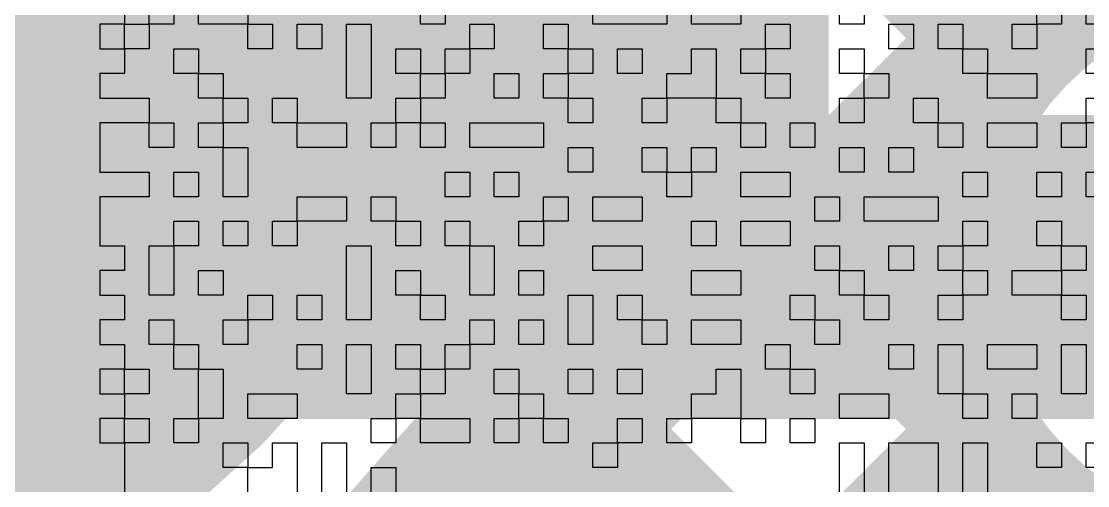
# Model space of a CAD drawing. Header units: millimetres. Extents: x 3.06 to 5.82, y 1.29 to 3.84.
# Drawn here: x 4.866 to 4.9431, y 2.8102 to 2.8438 of the extents above; entities that cross this region are included whole.
import ezdxf

# ---------------------------------------------------------------- set-up
doc = ezdxf.new("R2010")
doc.units = ezdxf.units.MM
doc.header["$MEASUREMENT"] = 0
for name, color, linetype in [('BottomLayer', 5, 'Continuous'), ('BottomOverlay', 54, 'Continuous'), ('BottomSolder', 6, 'Continuous'), ('TopLayer', 1, 'Continuous'), ('TopPaste', 8, 'Continuous'), ('TopSolder', 216, 'Continuous')]:
    doc.layers.add(name, color=color, linetype=linetype)

# ---------------------------------------------------------------- blocks, each defined once
blk = doc.blocks.new('ESP32_WROOM_32__16MB__63')
at = {"layer": 'TopLayer'}
blk.add_solid([(-0.3740158, -0.3230314), (-0.2952756, -0.3230314), (-0.3740158, -0.2875984), (-0.2952756, -0.2875984)], dxfattribs=at)
at = {"layer": 'TopPaste'}
blk.add_solid([(-0.3740158, -0.3230314), (-0.2952756, -0.3230314), (-0.3740158, -0.2875984), (-0.2952756, -0.2875984)], dxfattribs=at)
at = {"layer": 'TopSolder'}
blk.add_solid([(-0.3780158, -0.3270314), (-0.2912756, -0.3270314), (-0.3780158, -0.2835984), (-0.2912756, -0.2835984)], dxfattribs=at)

msp = doc.modelspace()

# ---------------------------------------------------------------- linework, layer by layer
at = {"layer": 'BottomLayer', "const_width": 0.008}
for points in [[(4.789, 2.6959636), (5.022, 2.9289636)], [(4.9181755, 2.8599997), (4.9375197, 2.8406555)], [(4.9123365, 2.8375544), (4.9351762, 2.8147147)], [(4.9025355, 2.8190711), (5.702, 2.0196066)], [(4.789, 2.6676793), (4.9354942, 2.8141735)]]:
    msp.add_lwpolyline(points, dxfattribs=at)
at = {"layer": 'BottomLayer'}
for points, const_width in [([(4.862, 2.884, -0.4142135623730951), (4.821, 2.843)], 0.022), ([(4.897, 2.8724789, -0.4142135623730951), (4.8241451, 2.799624)], 0.022), ([(4.919, 2.8724789, -0.4043992655902072), (4.8273339, 2.7776776)], 0.008), ([(4.9610284, 2.804, -1.310882249624184), (4.9610284, 2.848)], 0.008)]:
    msp.add_lwpolyline(points, format="xyb", dxfattribs=dict(at, const_width=const_width))
at = {"layer": 'BottomLayer', "const_width": 0.004}
for points in [[(4.9355197, 2.8406555, 1), (4.9395197, 2.8406555, 1)], [(4.9103365, 2.8375544, 1), (4.9143365, 2.8375544, 1)], [(4.9005355, 2.8190711, 1), (4.9045355, 2.8190711, 1)], [(4.9331762, 2.8147147, 1), (4.9371762, 2.8147147, 1)], [(4.9334942, 2.8141735, 1), (4.9374942, 2.8141735, 1)]]:
    msp.add_lwpolyline(points, format="xyb", close=True, dxfattribs=at)
at = {"layer": 'BottomOverlay'}
for p, q in [((4.8734768, 2.8453453), (4.8734768, 2.8435635)), ((4.8752585, 2.8435635), (4.8752585, 2.8453453)), ((4.8770402, 2.8453453), (4.8770402, 2.8435635)), ((4.878822, 2.8435635), (4.878822, 2.8453453)), ((4.8823855, 2.8453453), (4.8823855, 2.8435635)), ((4.8948575, 2.8435635), (4.8948575, 2.8453453)), ((4.8966393, 2.8453453), (4.8966393, 2.8435635)), ((4.9073297, 2.8435635), (4.9073297, 2.8453453)), ((4.9126749, 2.8453453), (4.9126749, 2.8435635)), ((4.9144566, 2.8435635), (4.9144566, 2.8453453)), ((4.9180201, 2.8453453), (4.9180201, 2.8435635)), ((4.925147, 2.8435635), (4.925147, 2.8453453)), ((4.9269287, 2.8453453), (4.9269287, 2.8435635)), ((4.9394009, 2.8435635), (4.9394009, 2.8453453)), ((4.9411826, 2.8453453), (4.9411826, 2.8435635)), ((4.9429643, 2.8435635), (4.9429643, 2.8453453)), ((4.8734768, 2.8435635), (4.871695, 2.8435635)), ((4.871695, 2.8435635), (4.871695, 2.8417817)), ((4.8734768, 2.8417817), (4.8734768, 2.8435635)), ((4.8734768, 2.8435635), (4.8752585, 2.8435635)), ((4.8770402, 2.8435635), (4.8752585, 2.8435635)), ((4.8752585, 2.8435635), (4.8752585, 2.8417817)), ((4.8823855, 2.8435635), (4.878822, 2.8435635)), ((4.8823855, 2.8417817), (4.8823855, 2.8435635)), ((4.8823855, 2.8435635), (4.8841672, 2.8435635)), ((4.8841672, 2.8435635), (4.8841672, 2.8417817)), ((4.8859489, 2.8417817), (4.8859489, 2.8435635)), ((4.8859489, 2.8435635), (4.8877306, 2.8435635)), ((4.8877306, 2.8435635), (4.8877306, 2.8417817)), ((4.8895124, 2.8417817), (4.8895124, 2.8435635)), ((4.8895124, 2.8435635), (4.8912941, 2.8435635)), ((4.8912941, 2.8435635), (4.8912941, 2.8417817)), ((4.8966393, 2.8435635), (4.8948575, 2.8435635)), ((4.898421, 2.8417817), (4.898421, 2.8435635)), ((4.898421, 2.8435635), (4.9002028, 2.8435635)), ((4.9002028, 2.8435635), (4.9002028, 2.8417817)), ((4.9037662, 2.8417817), (4.9037662, 2.8435635)), ((4.9037662, 2.8435635), (4.9055479, 2.8435635)), ((4.9055479, 2.8435635), (4.9055479, 2.8417817)), ((4.9126749, 2.8435635), (4.9073297, 2.8435635)), ((4.9180201, 2.8435635), (4.9144566, 2.8435635)), ((4.9198018, 2.8417817), (4.9198018, 2.8435635)), ((4.9198018, 2.8435635), (4.9215836, 2.8435635)), ((4.9215836, 2.8435635), (4.9215836, 2.8417817)), ((4.9269287, 2.8435635), (4.925147, 2.8435635)), ((4.9287105, 2.8417817), (4.9287105, 2.8435635)), ((4.9287105, 2.8435635), (4.9304922, 2.8435635)), ((4.9304922, 2.8435635), (4.9304922, 2.8417817)), ((4.932274, 2.8417817), (4.932274, 2.8435635)), ((4.932274, 2.8435635), (4.9340557, 2.8435635)), ((4.9340557, 2.8435635), (4.9340557, 2.8417817)), ((4.9376191, 2.8417817), (4.9376191, 2.8435635)), ((4.9376191, 2.8435635), (4.9394009, 2.8435635)), ((4.9411826, 2.8435635), (4.9394009, 2.8435635)), ((4.9394009, 2.8435635), (4.9394009, 2.8417817)), ((4.944746, 2.8435635), (4.9429643, 2.8435635)), ((4.871695, 2.8417817), (4.8734768, 2.8417817)), ((4.8752585, 2.8417817), (4.8734768, 2.8417817)), ((4.8734768, 2.8417817), (4.8734768, 2.84)), ((4.8770402, 2.84), (4.8770402, 2.8417817)), ((4.8770402, 2.8417817), (4.878822, 2.8417817)), ((4.878822, 2.8417817), (4.878822, 2.84)), ((4.8841672, 2.8417817), (4.8823855, 2.8417817)), ((4.8877306, 2.8417817), (4.8859489, 2.8417817)), ((4.8895124, 2.84), (4.8895124, 2.8417817)), ((4.8912941, 2.8417817), (4.8912941, 2.84)), ((4.8930758, 2.84), (4.8930758, 2.8417817)), ((4.8930758, 2.8417817), (4.8948575, 2.8417817)), ((4.8948575, 2.8417817), (4.8948575, 2.84)), ((4.8966393, 2.84), (4.8966393, 2.8417817)), ((4.8966393, 2.8417817), (4.898421, 2.8417817)), ((4.9002028, 2.8417817), (4.898421, 2.8417817)), ((4.898421, 2.8417817), (4.898421, 2.84)), ((4.9055479, 2.8417817), (4.9037662, 2.8417817)), ((4.9055479, 2.84), (4.9055479, 2.8417817)), ((4.9055479, 2.8417817), (4.9073297, 2.8417817)), ((4.9073297, 2.8417817), (4.9073297, 2.84)), ((4.9091114, 2.84), (4.9091114, 2.8417817)), ((4.9091114, 2.8417817), (4.9108932, 2.8417817)), ((4.9108932, 2.8417817), (4.9108932, 2.84)), ((4.9144566, 2.84), (4.9144566, 2.8417817)), ((4.9144566, 2.8417817), (4.9162383, 2.8417817)), ((4.9162383, 2.8417817), (4.9162383, 2.84)), ((4.9180201, 2.84), (4.9180201, 2.8417817)), ((4.9180201, 2.8417817), (4.9198018, 2.8417817)), ((4.9215836, 2.8417817), (4.9198018, 2.8417817)), ((4.9198018, 2.8417817), (4.9198018, 2.84)), ((4.925147, 2.84), (4.925147, 2.8417817)), ((4.925147, 2.8417817), (4.9269287, 2.8417817)), ((4.9269287, 2.8417817), (4.9269287, 2.84)), ((4.9304922, 2.8417817), (4.9287105, 2.8417817)), ((4.9340557, 2.8417817), (4.932274, 2.8417817)), ((4.9340557, 2.84), (4.9340557, 2.8417817)), ((4.9340557, 2.8417817), (4.9358374, 2.8417817)), ((4.9358374, 2.8417817), (4.9358374, 2.84)), ((4.9394009, 2.8417817), (4.9376191, 2.8417817)), ((4.9429643, 2.84), (4.9429643, 2.8417817)), ((4.9429643, 2.8417817), (4.9465278, 2.8417817)), ((4.8734768, 2.84), (4.871695, 2.84)), ((4.871695, 2.84), (4.871695, 2.8382183)), ((4.878822, 2.84), (4.8770402, 2.84)), ((4.878822, 2.8382183), (4.878822, 2.84)), ((4.878822, 2.84), (4.8806037, 2.84)), ((4.8806037, 2.84), (4.8806037, 2.8382183)), ((4.8895124, 2.8382183), (4.8895124, 2.84)), ((4.8912941, 2.84), (4.8912941, 2.8382183)), ((4.8948575, 2.84), (4.8930758, 2.84)), ((4.8948575, 2.8382183), (4.8948575, 2.84)), ((4.8948575, 2.84), (4.8966393, 2.84)), ((4.898421, 2.84), (4.8966393, 2.84)), ((4.8966393, 2.84), (4.8966393, 2.8382183)), ((4.9002028, 2.8382183), (4.9002028, 2.84)), ((4.9002028, 2.84), (4.9019845, 2.84)), ((4.9019845, 2.84), (4.9019845, 2.8382183)), ((4.9037662, 2.8382183), (4.9037662, 2.84)), ((4.9037662, 2.84), (4.9055479, 2.84)), ((4.9073297, 2.84), (4.9055479, 2.84)), ((4.9055479, 2.84), (4.9055479, 2.8382183)), ((4.9108932, 2.84), (4.9091114, 2.84)), ((4.9126749, 2.8382183), (4.9126749, 2.84)), ((4.9126749, 2.84), (4.9144566, 2.84)), ((4.9162383, 2.84), (4.9162383, 2.8382183)), ((4.9198018, 2.84), (4.9180201, 2.84)), ((4.9198018, 2.8382183), (4.9198018, 2.84)), ((4.9198018, 2.84), (4.9215836, 2.84)), ((4.9215836, 2.84), (4.9215836, 2.8382183)), ((4.9269287, 2.84), (4.925147, 2.84)), ((4.9269287, 2.8382183), (4.9269287, 2.84)), ((4.9269287, 2.84), (4.9287105, 2.84)), ((4.9287105, 2.84), (4.9287105, 2.8382183)), ((4.9358374, 2.84), (4.9340557, 2.84)), ((4.9358374, 2.8382183), (4.9358374, 2.84)), ((4.9358374, 2.84), (4.9394009, 2.84)), ((4.9394009, 2.84), (4.9394009, 2.8382183)), ((4.9465278, 2.84), (4.9429643, 2.84)), ((4.871695, 2.8382183), (4.8752585, 2.8382183)), ((4.8752585, 2.8382183), (4.8752585, 2.8364366)), ((4.8806037, 2.8382183), (4.878822, 2.8382183)), ((4.8806037, 2.8364366), (4.8806037, 2.8382183)), ((4.8806037, 2.8382183), (4.8823855, 2.8382183)), ((4.8823855, 2.8382183), (4.8823855, 2.8364366)), ((4.8841672, 2.8364366), (4.8841672, 2.8382183)), ((4.8841672, 2.8382183), (4.8859489, 2.8382183)), ((4.8859489, 2.8382183), (4.8859489, 2.8364366)), ((4.8912941, 2.8382183), (4.8895124, 2.8382183)), ((4.8930758, 2.8364366), (4.8930758, 2.8382183)), ((4.8930758, 2.8382183), (4.8948575, 2.8382183)), ((4.8966393, 2.8382183), (4.8948575, 2.8382183)), ((4.8948575, 2.8382183), (4.8948575, 2.8364366)), ((4.9019845, 2.8382183), (4.9002028, 2.8382183)), ((4.9055479, 2.8382183), (4.9037662, 2.8382183)), ((4.9055479, 2.8364366), (4.9055479, 2.8382183)), ((4.9055479, 2.8382183), (4.9073297, 2.8382183)), ((4.9073297, 2.8382183), (4.9073297, 2.8364366)), ((4.9108932, 2.8364366), (4.9108932, 2.8382183)), ((4.9108932, 2.8382183), (4.9126749, 2.8382183)), ((4.9162383, 2.8382183), (4.9126749, 2.8382183)), ((4.9126749, 2.8382183), (4.9126749, 2.8364366)), ((4.9162383, 2.8364366), (4.9162383, 2.8382183)), ((4.9162383, 2.8382183), (4.9180201, 2.8382183)), ((4.9180201, 2.8382183), (4.9180201, 2.8364366)), ((4.9215836, 2.8382183), (4.9198018, 2.8382183)), ((4.925147, 2.8364366), (4.925147, 2.8382183)), ((4.925147, 2.8382183), (4.9269287, 2.8382183)), ((4.9287105, 2.8382183), (4.9269287, 2.8382183)), ((4.9269287, 2.8382183), (4.9269287, 2.8364366)), ((4.9304922, 2.8364366), (4.9304922, 2.8382183)), ((4.9304922, 2.8382183), (4.932274, 2.8382183)), ((4.932274, 2.8382183), (4.932274, 2.8364366)), ((4.9394009, 2.8382183), (4.9358374, 2.8382183)), ((4.9429643, 2.8364366), (4.9429643, 2.8382183)), ((4.9429643, 2.8382183), (4.944746, 2.8382183)), ((4.8752585, 2.8364366), (4.871695, 2.8364366)), ((4.871695, 2.8364366), (4.871695, 2.8346548)), ((4.8752585, 2.8346548), (4.8752585, 2.8364366)), ((4.8752585, 2.8364366), (4.8770402, 2.8364366)), ((4.8770402, 2.8364366), (4.8770402, 2.8346548)), ((4.878822, 2.8346548), (4.878822, 2.8364366)), ((4.878822, 2.8364366), (4.8806037, 2.8364366)), ((4.8823855, 2.8364366), (4.8806037, 2.8364366)), ((4.8806037, 2.8364366), (4.8806037, 2.8346548)), ((4.8859489, 2.8364366), (4.8841672, 2.8364366)), ((4.8859489, 2.8346548), (4.8859489, 2.8364366)), ((4.8859489, 2.8364366), (4.8895124, 2.8364366)), ((4.8895124, 2.8364366), (4.8895124, 2.8346548)), ((4.8912941, 2.8346548), (4.8912941, 2.8364366)), ((4.8912941, 2.8364366), (4.8930758, 2.8364366)), ((4.8948575, 2.8364366), (4.8930758, 2.8364366)), ((4.8930758, 2.8364366), (4.8930758, 2.8346548)), ((4.8948575, 2.8346548), (4.8948575, 2.8364366)), ((4.8948575, 2.8364366), (4.8966393, 2.8364366)), ((4.8966393, 2.8364366), (4.8966393, 2.8346548)), ((4.898421, 2.8346548), (4.898421, 2.8364366)), ((4.898421, 2.8364366), (4.9037662, 2.8364366)), ((4.9037662, 2.8364366), (4.9037662, 2.8346548)), ((4.9073297, 2.8364366), (4.9055479, 2.8364366)), ((4.9126749, 2.8364366), (4.9108932, 2.8364366)), ((4.9180201, 2.8364366), (4.9162383, 2.8364366)), ((4.9180201, 2.8346548), (4.9180201, 2.8364366)), ((4.9180201, 2.8364366), (4.9198018, 2.8364366)), ((4.9198018, 2.8364366), (4.9198018, 2.8346548)), ((4.9215836, 2.8346548), (4.9215836, 2.8364366)), ((4.9215836, 2.8364366), (4.9233653, 2.8364366)), ((4.9233653, 2.8364366), (4.9233653, 2.8346548)), ((4.9269287, 2.8364366), (4.925147, 2.8364366)), ((4.932274, 2.8364366), (4.9304922, 2.8364366)), ((4.932274, 2.8346548), (4.932274, 2.8364366)), ((4.932274, 2.8364366), (4.9340557, 2.8364366)), ((4.9340557, 2.8364366), (4.9340557, 2.8346548)), ((4.9358374, 2.8346548), (4.9358374, 2.8364366)), ((4.9358374, 2.8364366), (4.9394009, 2.8364366)), ((4.9394009, 2.8364366), (4.9394009, 2.8346548)), ((4.9411826, 2.8346548), (4.9411826, 2.8364366)), ((4.9411826, 2.8364366), (4.9429643, 2.8364366)), ((4.944746, 2.8364366), (4.9429643, 2.8364366)), ((4.9429643, 2.8364366), (4.9429643, 2.8346548)), ((4.871695, 2.8346548), (4.871695, 2.8328731)), ((4.8770402, 2.8346548), (4.8752585, 2.8346548)), ((4.8806037, 2.8346548), (4.878822, 2.8346548)), ((4.8806037, 2.8328731), (4.8806037, 2.8346548)), ((4.8806037, 2.8346548), (4.8823855, 2.8346548)), ((4.8823855, 2.8346548), (4.8823855, 2.8328731)), ((4.8895124, 2.8346548), (4.8859489, 2.8346548)), ((4.8930758, 2.8346548), (4.8912941, 2.8346548)), ((4.8966393, 2.8346548), (4.8948575, 2.8346548)), ((4.9037662, 2.8346548), (4.898421, 2.8346548)), ((4.9055479, 2.8328731), (4.9055479, 2.8346548)), ((4.9055479, 2.8346548), (4.9073297, 2.8346548)), ((4.9073297, 2.8346548), (4.9073297, 2.8328731)), ((4.9108932, 2.8328731), (4.9108932, 2.8346548)), ((4.9108932, 2.8346548), (4.9126749, 2.8346548)), ((4.9126749, 2.8346548), (4.9126749, 2.8328731)), ((4.9144566, 2.8328731), (4.9144566, 2.8346548)), ((4.9144566, 2.8346548), (4.9162383, 2.8346548)), ((4.9162383, 2.8346548), (4.9162383, 2.8328731)), ((4.9198018, 2.8346548), (4.9180201, 2.8346548)), ((4.9233653, 2.8346548), (4.9215836, 2.8346548)), ((4.925147, 2.8328731), (4.925147, 2.8346548)), ((4.925147, 2.8346548), (4.9269287, 2.8346548)), ((4.9269287, 2.8346548), (4.9269287, 2.8328731)), ((4.9287105, 2.8328731), (4.9287105, 2.8346548)), ((4.9287105, 2.8346548), (4.9304922, 2.8346548)), ((4.9304922, 2.8346548), (4.9304922, 2.8328731)), ((4.9340557, 2.8346548), (4.932274, 2.8346548)), ((4.9394009, 2.8346548), (4.9358374, 2.8346548)), ((4.9429643, 2.8346548), (4.9411826, 2.8346548)), ((4.871695, 2.8328731), (4.8752585, 2.8328731)), ((4.8752585, 2.8328731), (4.8752585, 2.8310913)), ((4.8770402, 2.8310913), (4.8770402, 2.8328731)), ((4.8770402, 2.8328731), (4.878822, 2.8328731)), ((4.878822, 2.8328731), (4.878822, 2.8310913)), ((4.8806037, 2.8310913), (4.8806037, 2.8328731)), ((4.8823855, 2.8328731), (4.8823855, 2.8310913)), ((4.8966393, 2.8310913), (4.8966393, 2.8328731)), ((4.8966393, 2.8328731), (4.898421, 2.8328731)), ((4.898421, 2.8328731), (4.898421, 2.8310913)), ((4.9002028, 2.8310913), (4.9002028, 2.8328731)), ((4.9002028, 2.8328731), (4.9019845, 2.8328731)), ((4.9019845, 2.8328731), (4.9019845, 2.8310913)), ((4.9073297, 2.8328731), (4.9055479, 2.8328731)), ((4.9126749, 2.8328731), (4.9108932, 2.8328731)), ((4.9126749, 2.8310913), (4.9126749, 2.8328731)), ((4.9126749, 2.8328731), (4.9144566, 2.8328731)), ((4.9162383, 2.8328731), (4.9144566, 2.8328731)), ((4.9144566, 2.8328731), (4.9144566, 2.8310913)), ((4.9180201, 2.8310913), (4.9180201, 2.8328731)), ((4.9180201, 2.8328731), (4.9215836, 2.8328731)), ((4.9215836, 2.8328731), (4.9215836, 2.8310913)), ((4.9269287, 2.8328731), (4.925147, 2.8328731)), ((4.9304922, 2.8328731), (4.9287105, 2.8328731)), ((4.9340557, 2.8310913), (4.9340557, 2.8328731)), ((4.9340557, 2.8328731), (4.9358374, 2.8328731)), ((4.9358374, 2.8328731), (4.9358374, 2.8310913)), ((4.9394009, 2.8310913), (4.9394009, 2.8328731)), ((4.9394009, 2.8328731), (4.9411826, 2.8328731)), ((4.9411826, 2.8328731), (4.9411826, 2.8310913)), ((4.9429643, 2.8310913), (4.9429643, 2.8328731)), ((4.9429643, 2.8328731), (4.944746, 2.8328731)), ((4.8752585, 2.8310913), (4.871695, 2.8310913)), ((4.871695, 2.8310913), (4.871695, 2.8293096)), ((4.878822, 2.8310913), (4.8770402, 2.8310913)), ((4.8823855, 2.8310913), (4.8806037, 2.8310913)), ((4.8859489, 2.8293096), (4.8859489, 2.8310913)), ((4.8859489, 2.8310913), (4.8895124, 2.8310913)), ((4.8895124, 2.8310913), (4.8895124, 2.8293096)), ((4.8912941, 2.8293096), (4.8912941, 2.8310913)), ((4.8912941, 2.8310913), (4.8930758, 2.8310913)), ((4.8930758, 2.8310913), (4.8930758, 2.8293096)), ((4.898421, 2.8310913), (4.8966393, 2.8310913)), ((4.9019845, 2.8310913), (4.9002028, 2.8310913)), ((4.9037662, 2.8293096), (4.9037662, 2.8310913)), ((4.9037662, 2.8310913), (4.9055479, 2.8310913)), ((4.9055479, 2.8310913), (4.9055479, 2.8293096)), ((4.9073297, 2.8293096), (4.9073297, 2.8310913)), ((4.9073297, 2.8310913), (4.9108932, 2.8310913)), ((4.9108932, 2.8310913), (4.9108932, 2.8293096)), ((4.9144566, 2.8310913), (4.9126749, 2.8310913)), ((4.9215836, 2.8310913), (4.9180201, 2.8310913)), ((4.9233653, 2.8293096), (4.9233653, 2.8310913)), ((4.9233653, 2.8310913), (4.925147, 2.8310913)), ((4.925147, 2.8310913), (4.925147, 2.8293096)), ((4.9269287, 2.8293096), (4.9269287, 2.8310913)), ((4.9269287, 2.8310913), (4.932274, 2.8310913)), ((4.932274, 2.8310913), (4.932274, 2.8293096)), ((4.9358374, 2.8310913), (4.9340557, 2.8310913)), ((4.9411826, 2.8310913), (4.9394009, 2.8310913)), ((4.944746, 2.8310913), (4.9429643, 2.8310913)), ((4.871695, 2.8293096), (4.871695, 2.8275279)), ((4.8770402, 2.8275279), (4.8770402, 2.8293096)), ((4.8770402, 2.8293096), (4.878822, 2.8293096)), ((4.878822, 2.8293096), (4.878822, 2.8275279)), ((4.8806037, 2.8275279), (4.8806037, 2.8293096)), ((4.8806037, 2.8293096), (4.8823855, 2.8293096)), ((4.8823855, 2.8293096), (4.8823855, 2.8275279)), ((4.8841672, 2.8275279), (4.8841672, 2.8293096)), ((4.8841672, 2.8293096), (4.8859489, 2.8293096)), ((4.8895124, 2.8293096), (4.8859489, 2.8293096)), ((4.8859489, 2.8293096), (4.8859489, 2.8275279)), ((4.8930758, 2.8293096), (4.8912941, 2.8293096)), ((4.8930758, 2.8275279), (4.8930758, 2.8293096)), ((4.8930758, 2.8293096), (4.8948575, 2.8293096)), ((4.8948575, 2.8293096), (4.8948575, 2.8275279)), ((4.8966393, 2.8275279), (4.8966393, 2.8293096)), ((4.8966393, 2.8293096), (4.898421, 2.8293096)), ((4.898421, 2.8293096), (4.898421, 2.8275279)), ((4.9019845, 2.8275279), (4.9019845, 2.8293096)), ((4.9019845, 2.8293096), (4.9037662, 2.8293096)), ((4.9055479, 2.8293096), (4.9037662, 2.8293096)), ((4.9037662, 2.8293096), (4.9037662, 2.8275279)), ((4.9108932, 2.8293096), (4.9073297, 2.8293096)), ((4.9144566, 2.8275279), (4.9144566, 2.8293096)), ((4.9144566, 2.8293096), (4.9162383, 2.8293096)), ((4.9162383, 2.8293096), (4.9162383, 2.8275279)), ((4.9180201, 2.8275279), (4.9180201, 2.8293096)), ((4.9180201, 2.8293096), (4.9215836, 2.8293096)), ((4.9215836, 2.8293096), (4.9215836, 2.8275279)), ((4.925147, 2.8293096), (4.9233653, 2.8293096)), ((4.932274, 2.8293096), (4.9269287, 2.8293096)), ((4.9340557, 2.8275279), (4.9340557, 2.8293096)), ((4.9340557, 2.8293096), (4.9358374, 2.8293096)), ((4.9358374, 2.8293096), (4.9358374, 2.8275279)), ((4.9394009, 2.8275279), (4.9394009, 2.8293096)), ((4.9394009, 2.8293096), (4.9411826, 2.8293096)), ((4.9411826, 2.8293096), (4.9411826, 2.8275279)), ((4.871695, 2.8275279), (4.8734768, 2.8275279)), ((4.8734768, 2.8275279), (4.8734768, 2.8257461)), ((4.8752585, 2.8257461), (4.8752585, 2.8275279)), ((4.8752585, 2.8275279), (4.8770402, 2.8275279)), ((4.878822, 2.8275279), (4.8770402, 2.8275279)), ((4.8770402, 2.8275279), (4.8770402, 2.8257461)), ((4.8823855, 2.8275279), (4.8806037, 2.8275279)), ((4.8859489, 2.8275279), (4.8841672, 2.8275279)), ((4.8895124, 2.8257461), (4.8895124, 2.8275279)), ((4.8895124, 2.8275279), (4.8912941, 2.8275279)), ((4.8912941, 2.8275279), (4.8912941, 2.8257461)), ((4.8948575, 2.8275279), (4.8930758, 2.8275279)), ((4.898421, 2.8275279), (4.8966393, 2.8275279)), ((4.898421, 2.8257461), (4.898421, 2.8275279)), ((4.898421, 2.8275279), (4.9002028, 2.8275279)), ((4.9002028, 2.8275279), (4.9002028, 2.8257461)), ((4.9037662, 2.8275279), (4.9019845, 2.8275279)), ((4.9073297, 2.8257461), (4.9073297, 2.8275279)), ((4.9073297, 2.8275279), (4.9108932, 2.8275279)), ((4.9108932, 2.8275279), (4.9108932, 2.8257461)), ((4.9162383, 2.8275279), (4.9144566, 2.8275279)), ((4.9215836, 2.8275279), (4.9180201, 2.8275279)), ((4.9233653, 2.8257461), (4.9233653, 2.8275279)), ((4.9233653, 2.8275279), (4.925147, 2.8275279)), ((4.925147, 2.8275279), (4.925147, 2.8257461)), ((4.9287105, 2.8257461), (4.9287105, 2.8275279)), ((4.9287105, 2.8275279), (4.9304922, 2.8275279)), ((4.9304922, 2.8275279), (4.9304922, 2.8257461)), ((4.932274, 2.8257461), (4.932274, 2.8275279)), ((4.932274, 2.8275279), (4.9340557, 2.8275279)), ((4.9358374, 2.8275279), (4.9340557, 2.8275279)), ((4.9340557, 2.8275279), (4.9340557, 2.8257461)), ((4.9411826, 2.8275279), (4.9394009, 2.8275279)), ((4.9411826, 2.8257461), (4.9411826, 2.8275279)), ((4.9411826, 2.8275279), (4.9429643, 2.8275279)), ((4.9429643, 2.8275279), (4.9429643, 2.8257461)), ((4.8734768, 2.8257461), (4.871695, 2.8257461)), ((4.871695, 2.8257461), (4.871695, 2.8239645)), ((4.8752585, 2.8239645), (4.8752585, 2.8257461)), ((4.8770402, 2.8257461), (4.8770402, 2.8239645)), ((4.878822, 2.8239645), (4.878822, 2.8257461)), ((4.878822, 2.8257461), (4.8806037, 2.8257461)), ((4.8806037, 2.8257461), (4.8806037, 2.8239645)), ((4.8895124, 2.8239645), (4.8895124, 2.8257461)), ((4.8912941, 2.8257461), (4.8912941, 2.8239645)), ((4.8930758, 2.8239645), (4.8930758, 2.8257461)), ((4.8930758, 2.8257461), (4.8948575, 2.8257461)), ((4.8948575, 2.8257461), (4.8948575, 2.8239645)), ((4.898421, 2.8239645), (4.898421, 2.8257461)), ((4.9002028, 2.8257461), (4.9002028, 2.8239645)), ((4.9019845, 2.8239645), (4.9019845, 2.8257461)), ((4.9019845, 2.8257461), (4.9037662, 2.8257461)), ((4.9037662, 2.8257461), (4.9037662, 2.8239645)), ((4.9108932, 2.8257461), (4.9073297, 2.8257461)), ((4.9144566, 2.8239645), (4.9144566, 2.8257461)), ((4.9144566, 2.8257461), (4.9180201, 2.8257461)), ((4.9180201, 2.8257461), (4.9180201, 2.8239645)), ((4.925147, 2.8257461), (4.9233653, 2.8257461)), ((4.925147, 2.8239645), (4.925147, 2.8257461)), ((4.925147, 2.8257461), (4.9269287, 2.8257461)), ((4.9269287, 2.8257461), (4.9269287, 2.8239645)), ((4.9304922, 2.8257461), (4.9287105, 2.8257461)), ((4.9340557, 2.8257461), (4.932274, 2.8257461)), ((4.9340557, 2.8239645), (4.9340557, 2.8257461)), ((4.9340557, 2.8257461), (4.9358374, 2.8257461)), ((4.9358374, 2.8257461), (4.9358374, 2.8239645)), ((4.9376191, 2.8239645), (4.9376191, 2.8257461)), ((4.9376191, 2.8257461), (4.9411826, 2.8257461)), ((4.9429643, 2.8257461), (4.9411826, 2.8257461)), ((4.9411826, 2.8257461), (4.9411826, 2.8239645)), ((4.871695, 2.8239645), (4.8734768, 2.8239645)), ((4.8734768, 2.8239645), (4.8734768, 2.8221827)), ((4.8770402, 2.8239645), (4.8752585, 2.8239645)), ((4.8806037, 2.8239645), (4.878822, 2.8239645)), ((4.8823855, 2.8221827), (4.8823855, 2.8239645)), ((4.8823855, 2.8239645), (4.8841672, 2.8239645)), ((4.8841672, 2.8239645), (4.8841672, 2.8221827)), ((4.8859489, 2.8221827), (4.8859489, 2.8239645)), ((4.8859489, 2.8239645), (4.8877306, 2.8239645)), ((4.8877306, 2.8239645), (4.8877306, 2.8221827)), ((4.8895124, 2.8221827), (4.8895124, 2.8239645)), ((4.8912941, 2.8239645), (4.8912941, 2.8221827)), ((4.8948575, 2.8239645), (4.8930758, 2.8239645)), ((4.8948575, 2.8221827), (4.8948575, 2.8239645)), ((4.8948575, 2.8239645), (4.8966393, 2.8239645)), ((4.8966393, 2.8239645), (4.8966393, 2.8221827)), ((4.9002028, 2.8239645), (4.898421, 2.8239645)), ((4.9037662, 2.8239645), (4.9019845, 2.8239645)), ((4.9055479, 2.8221827), (4.9055479, 2.8239645)), ((4.9055479, 2.8239645), (4.9073297, 2.8239645)), ((4.9073297, 2.8239645), (4.9073297, 2.8221827)), ((4.9091114, 2.8221827), (4.9091114, 2.8239645)), ((4.9091114, 2.8239645), (4.9108932, 2.8239645)), ((4.9108932, 2.8239645), (4.9108932, 2.8221827)), ((4.9180201, 2.8239645), (4.9144566, 2.8239645)), ((4.9215836, 2.8221827), (4.9215836, 2.8239645)), ((4.9215836, 2.8239645), (4.9233653, 2.8239645)), ((4.9233653, 2.8239645), (4.9233653, 2.8221827)), ((4.9269287, 2.8239645), (4.925147, 2.8239645)), ((4.9269287, 2.8221827), (4.9269287, 2.8239645)), ((4.9269287, 2.8239645), (4.9287105, 2.8239645)), ((4.9287105, 2.8239645), (4.9287105, 2.8221827)), ((4.932274, 2.8221827), (4.932274, 2.8239645)), ((4.932274, 2.8239645), (4.9340557, 2.8239645)), ((4.9358374, 2.8239645), (4.9340557, 2.8239645)), ((4.9340557, 2.8239645), (4.9340557, 2.8221827)), ((4.9411826, 2.8239645), (4.9376191, 2.8239645)), ((4.9411826, 2.8221827), (4.9411826, 2.8239645)), ((4.9411826, 2.8239645), (4.9429643, 2.8239645)), ((4.9429643, 2.8239645), (4.9429643, 2.8221827)), ((4.8734768, 2.8221827), (4.871695, 2.8221827)), ((4.871695, 2.8221827), (4.871695, 2.8204009)), ((4.8752585, 2.8204009), (4.8752585, 2.8221827)), ((4.8752585, 2.8221827), (4.8770402, 2.8221827)), ((4.8770402, 2.8221827), (4.8770402, 2.8204009)), ((4.8806037, 2.8204009), (4.8806037, 2.8221827)), ((4.8806037, 2.8221827), (4.8823855, 2.8221827)), ((4.8841672, 2.8221827), (4.8823855, 2.8221827)), ((4.8823855, 2.8221827), (4.8823855, 2.8204009)), ((4.8877306, 2.8221827), (4.8859489, 2.8221827)), ((4.8912941, 2.8221827), (4.8895124, 2.8221827)), ((4.8966393, 2.8221827), (4.8948575, 2.8221827)), ((4.898421, 2.8204009), (4.898421, 2.8221827)), ((4.898421, 2.8221827), (4.9002028, 2.8221827)), ((4.9002028, 2.8221827), (4.9002028, 2.8204009)), ((4.9019845, 2.8204009), (4.9019845, 2.8221827)), ((4.9019845, 2.8221827), (4.9037662, 2.8221827)), ((4.9037662, 2.8221827), (4.9037662, 2.8204009)), ((4.9055479, 2.8204009), (4.9055479, 2.8221827)), ((4.9073297, 2.8221827), (4.9073297, 2.8204009)), ((4.9108932, 2.8221827), (4.9091114, 2.8221827)), ((4.9108932, 2.8204009), (4.9108932, 2.8221827)), ((4.9108932, 2.8221827), (4.9126749, 2.8221827)), ((4.9126749, 2.8221827), (4.9126749, 2.8204009)), ((4.9144566, 2.8204009), (4.9144566, 2.8221827)), ((4.9144566, 2.8221827), (4.9180201, 2.8221827)), ((4.9180201, 2.8221827), (4.9180201, 2.8204009)), ((4.9233653, 2.8221827), (4.9215836, 2.8221827)), ((4.9233653, 2.8204009), (4.9233653, 2.8221827)), ((4.9233653, 2.8221827), (4.925147, 2.8221827)), ((4.925147, 2.8221827), (4.925147, 2.8204009)), ((4.9287105, 2.8221827), (4.9269287, 2.8221827)), ((4.9340557, 2.8221827), (4.932274, 2.8221827)), ((4.9429643, 2.8221827), (4.9411826, 2.8221827)), ((4.871695, 2.8204009), (4.8734768, 2.8204009)), ((4.8734768, 2.8204009), (4.8734768, 2.8186192)), ((4.8770402, 2.8204009), (4.8752585, 2.8204009)), ((4.8770402, 2.8186192), (4.8770402, 2.8204009)), ((4.8770402, 2.8204009), (4.878822, 2.8204009)), ((4.878822, 2.8204009), (4.878822, 2.8186192)), ((4.8823855, 2.8204009), (4.8806037, 2.8204009)), ((4.8859489, 2.8186192), (4.8859489, 2.8204009)), ((4.8859489, 2.8204009), (4.8877306, 2.8204009)), ((4.8877306, 2.8204009), (4.8877306, 2.8186192)), ((4.8895124, 2.8186192), (4.8895124, 2.8204009)), ((4.8895124, 2.8204009), (4.8912941, 2.8204009)), ((4.8912941, 2.8204009), (4.8912941, 2.8186192)), ((4.8930758, 2.8186192), (4.8930758, 2.8204009)), ((4.8930758, 2.8204009), (4.8948575, 2.8204009)), ((4.8948575, 2.8204009), (4.8948575, 2.8186192)), ((4.8966393, 2.8186192), (4.8966393, 2.8204009)), ((4.8966393, 2.8204009), (4.898421, 2.8204009)), ((4.9002028, 2.8204009), (4.898421, 2.8204009)), ((4.898421, 2.8204009), (4.898421, 2.8186192)), ((4.9037662, 2.8204009), (4.9019845, 2.8204009)), ((4.9073297, 2.8204009), (4.9055479, 2.8204009)), ((4.9126749, 2.8204009), (4.9108932, 2.8204009)), ((4.9180201, 2.8204009), (4.9144566, 2.8204009)), ((4.9198018, 2.8186192), (4.9198018, 2.8204009)), ((4.9198018, 2.8204009), (4.9215836, 2.8204009)), ((4.9215836, 2.8204009), (4.9215836, 2.8186192)), ((4.925147, 2.8204009), (4.9233653, 2.8204009)), ((4.9287105, 2.8186192), (4.9287105, 2.8204009)), ((4.9287105, 2.8204009), (4.9304922, 2.8204009)), ((4.9304922, 2.8204009), (4.9304922, 2.8186192)), ((4.932274, 2.8186192), (4.932274, 2.8204009)), ((4.932274, 2.8204009), (4.9340557, 2.8204009)), ((4.9340557, 2.8204009), (4.9340557, 2.8186192)), ((4.9358374, 2.8186192), (4.9358374, 2.8204009)), ((4.9358374, 2.8204009), (4.9394009, 2.8204009)), ((4.9394009, 2.8204009), (4.9394009, 2.8186192)), ((4.9411826, 2.8186192), (4.9411826, 2.8204009)), ((4.9411826, 2.8204009), (4.9429643, 2.8204009)), ((4.9429643, 2.8204009), (4.9429643, 2.8186192)), ((4.8734768, 2.8186192), (4.871695, 2.8186192)), ((4.871695, 2.8186192), (4.871695, 2.8168375)), ((4.8734768, 2.8168375), (4.8734768, 2.8186192)), ((4.8734768, 2.8186192), (4.8752585, 2.8186192)), ((4.8752585, 2.8186192), (4.8752585, 2.8168375)), ((4.878822, 2.8186192), (4.8770402, 2.8186192)), ((4.878822, 2.8168375), (4.878822, 2.8186192)), ((4.878822, 2.8186192), (4.8806037, 2.8186192)), ((4.8806037, 2.8186192), (4.8806037, 2.8168375)), ((4.8877306, 2.8186192), (4.8859489, 2.8186192)), ((4.8895124, 2.8168375), (4.8895124, 2.8186192)), ((4.8912941, 2.8186192), (4.8912941, 2.8168375)), ((4.8948575, 2.8186192), (4.8930758, 2.8186192)), ((4.8948575, 2.8168375), (4.8948575, 2.8186192)), ((4.8948575, 2.8186192), (4.8966393, 2.8186192)), ((4.898421, 2.8186192), (4.8966393, 2.8186192)), ((4.8966393, 2.8186192), (4.8966393, 2.8168375)), ((4.9002028, 2.8168375), (4.9002028, 2.8186192)), ((4.9002028, 2.8186192), (4.9019845, 2.8186192)), ((4.9019845, 2.8186192), (4.9019845, 2.8168375)), ((4.9055479, 2.8168375), (4.9055479, 2.8186192)), ((4.9055479, 2.8186192), (4.9073297, 2.8186192)), ((4.9073297, 2.8186192), (4.9073297, 2.8168375)), ((4.9091114, 2.8168375), (4.9091114, 2.8186192)), ((4.9091114, 2.8186192), (4.9108932, 2.8186192)), ((4.9108932, 2.8186192), (4.9108932, 2.8168375)), ((4.9162383, 2.8168375), (4.9162383, 2.8186192)), ((4.9162383, 2.8186192), (4.9180201, 2.8186192)), ((4.9180201, 2.8186192), (4.9180201, 2.8168375)), ((4.9215836, 2.8186192), (4.9198018, 2.8186192)), ((4.9215836, 2.8168375), (4.9215836, 2.8186192)), ((4.9215836, 2.8186192), (4.9233653, 2.8186192)), ((4.9233653, 2.8186192), (4.9233653, 2.8168375)), ((4.9304922, 2.8186192), (4.9287105, 2.8186192)), ((4.932274, 2.8168375), (4.932274, 2.8186192)), ((4.9340557, 2.8186192), (4.9340557, 2.8168375)), ((4.9394009, 2.8186192), (4.9358374, 2.8186192)), ((4.9411826, 2.8168375), (4.9411826, 2.8186192)), ((4.9429643, 2.8186192), (4.9429643, 2.8168375)), ((4.871695, 2.8168375), (4.8734768, 2.8168375)), ((4.8752585, 2.8168375), (4.8734768, 2.8168375)), ((4.8734768, 2.8168375), (4.8734768, 2.8150558)), ((4.878822, 2.8150558), (4.878822, 2.8168375)), ((4.8806037, 2.8168375), (4.8806037, 2.8150558)), ((4.8823855, 2.8150558), (4.8823855, 2.8168375)), ((4.8823855, 2.8168375), (4.8859489, 2.8168375)), ((4.8859489, 2.8168375), (4.8859489, 2.8150558)), ((4.8912941, 2.8168375), (4.8895124, 2.8168375)), ((4.8930758, 2.8150558), (4.8930758, 2.8168375)), ((4.8930758, 2.8168375), (4.8948575, 2.8168375)), ((4.8966393, 2.8168375), (4.8948575, 2.8168375)), ((4.8948575, 2.8168375), (4.8948575, 2.8150558)), ((4.9019845, 2.8168375), (4.9002028, 2.8168375)), ((4.9019845, 2.8150558), (4.9019845, 2.8168375)), ((4.9019845, 2.8168375), (4.9037662, 2.8168375)), ((4.9037662, 2.8168375), (4.9037662, 2.8150558)), ((4.9073297, 2.8168375), (4.9055479, 2.8168375)), ((4.9108932, 2.8168375), (4.9091114, 2.8168375)), ((4.9144566, 2.8150558), (4.9144566, 2.8168375)), ((4.9144566, 2.8168375), (4.9162383, 2.8168375)), ((4.9180201, 2.8168375), (4.9180201, 2.8150558)), ((4.9233653, 2.8168375), (4.9215836, 2.8168375)), ((4.925147, 2.8150558), (4.925147, 2.8168375)), ((4.925147, 2.8168375), (4.9287105, 2.8168375)), ((4.9287105, 2.8168375), (4.9287105, 2.8150558)), ((4.9340557, 2.8168375), (4.932274, 2.8168375)), ((4.9340557, 2.8150558), (4.9340557, 2.8168375)), ((4.9340557, 2.8168375), (4.9358374, 2.8168375)), ((4.9358374, 2.8168375), (4.9358374, 2.8150558)), ((4.9376191, 2.8150558), (4.9376191, 2.8168375)), ((4.9376191, 2.8168375), (4.9394009, 2.8168375)), ((4.9394009, 2.8168375), (4.9394009, 2.8150558)), ((4.9429643, 2.8168375), (4.9411826, 2.8168375)), ((4.8734768, 2.8150558), (4.871695, 2.8150558)), ((4.871695, 2.8150558), (4.871695, 2.8132741)), ((4.8734768, 2.8132741), (4.8734768, 2.8150558)), ((4.8734768, 2.8150558), (4.8752585, 2.8150558)), ((4.8752585, 2.8150558), (4.8752585, 2.8132741)), ((4.8770402, 2.8132741), (4.8770402, 2.8150558)), ((4.8770402, 2.8150558), (4.878822, 2.8150558)), ((4.8806037, 2.8150558), (4.878822, 2.8150558)), ((4.878822, 2.8150558), (4.878822, 2.8132741)), ((4.8859489, 2.8150558), (4.8823855, 2.8150558)), ((4.8912941, 2.8132741), (4.8912941, 2.8150558)), ((4.8912941, 2.8150558), (4.8930758, 2.8150558)), ((4.8948575, 2.8150558), (4.8930758, 2.8150558)), ((4.8930758, 2.8150558), (4.8930758, 2.8132741)), ((4.8948575, 2.8132741), (4.8948575, 2.8150558)), ((4.8948575, 2.8150558), (4.898421, 2.8150558)), ((4.898421, 2.8150558), (4.898421, 2.8132741)), ((4.9002028, 2.8132741), (4.9002028, 2.8150558)), ((4.9002028, 2.8150558), (4.9019845, 2.8150558)), ((4.9037662, 2.8150558), (4.9019845, 2.8150558)), ((4.9019845, 2.8150558), (4.9019845, 2.8132741)), ((4.9037662, 2.8132741), (4.9037662, 2.8150558)), ((4.9037662, 2.8150558), (4.9055479, 2.8150558)), ((4.9055479, 2.8150558), (4.9055479, 2.8132741)), ((4.9091114, 2.8132741), (4.9091114, 2.8150558)), ((4.9091114, 2.8150558), (4.9108932, 2.8150558)), ((4.9108932, 2.8150558), (4.9108932, 2.8132741)), ((4.9126749, 2.8132741), (4.9126749, 2.8150558)), ((4.9126749, 2.8150558), (4.9144566, 2.8150558)), ((4.9180201, 2.8150558), (4.9144566, 2.8150558)), ((4.9144566, 2.8150558), (4.9144566, 2.8132741)), ((4.9180201, 2.8132741), (4.9180201, 2.8150558)), ((4.9180201, 2.8150558), (4.9198018, 2.8150558)), ((4.9198018, 2.8150558), (4.9198018, 2.8132741)), ((4.9215836, 2.8132741), (4.9215836, 2.8150558)), ((4.9215836, 2.8150558), (4.9233653, 2.8150558)), ((4.9233653, 2.8150558), (4.9233653, 2.8132741)), ((4.9287105, 2.8150558), (4.925147, 2.8150558)), ((4.9358374, 2.8150558), (4.9340557, 2.8150558)), ((4.9394009, 2.8150558), (4.9376191, 2.8150558)), ((4.871695, 2.8132741), (4.8734768, 2.8132741)), ((4.8752585, 2.8132741), (4.8734768, 2.8132741)), ((4.8734768, 2.8132741), (4.8734768, 2.8114923)), ((4.878822, 2.8132741), (4.8770402, 2.8132741)), ((4.8806037, 2.8114923), (4.8806037, 2.8132741)), ((4.8806037, 2.8132741), (4.8823855, 2.8132741)), ((4.8823855, 2.8132741), (4.8823855, 2.8114923)), ((4.8841672, 2.8114923), (4.8841672, 2.8132741)), ((4.8841672, 2.8132741), (4.8859489, 2.8132741)), ((4.8859489, 2.8132741), (4.8859489, 2.8114923)), ((4.8877306, 2.8114923), (4.8877306, 2.8132741)), ((4.8877306, 2.8132741), (4.8895124, 2.8132741)), ((4.8895124, 2.8132741), (4.8895124, 2.8114923)), ((4.8930758, 2.8132741), (4.8912941, 2.8132741)), ((4.898421, 2.8132741), (4.8948575, 2.8132741)), ((4.9019845, 2.8132741), (4.9002028, 2.8132741)), ((4.9055479, 2.8132741), (4.9037662, 2.8132741)), ((4.9073297, 2.8114923), (4.9073297, 2.8132741)), ((4.9073297, 2.8132741), (4.9091114, 2.8132741)), ((4.9108932, 2.8132741), (4.9091114, 2.8132741)), ((4.9091114, 2.8132741), (4.9091114, 2.8114923)), ((4.9144566, 2.8132741), (4.9126749, 2.8132741)), ((4.9198018, 2.8132741), (4.9180201, 2.8132741)), ((4.9233653, 2.8132741), (4.9215836, 2.8132741)), ((4.925147, 2.8114923), (4.925147, 2.8132741)), ((4.925147, 2.8132741), (4.9269287, 2.8132741)), ((4.9269287, 2.8132741), (4.9269287, 2.8114923)), ((4.9287105, 2.8114923), (4.9287105, 2.8132741)), ((4.9287105, 2.8132741), (4.932274, 2.8132741)), ((4.932274, 2.8132741), (4.932274, 2.8114923)), ((4.9340557, 2.8114923), (4.9340557, 2.8132741)), ((4.9340557, 2.8132741), (4.9358374, 2.8132741)), ((4.9358374, 2.8132741), (4.9358374, 2.8114923)), ((4.9394009, 2.8114923), (4.9394009, 2.8132741)), ((4.9394009, 2.8132741), (4.9411826, 2.8132741)), ((4.9411826, 2.8132741), (4.9411826, 2.8114923)), ((4.9429643, 2.8114923), (4.9429643, 2.8132741)), ((4.9429643, 2.8132741), (4.944746, 2.8132741)), ((4.8734768, 2.8114923), (4.8734768, 2.8097105)), ((4.8823855, 2.8114923), (4.8806037, 2.8114923)), ((4.8823855, 2.8097105), (4.8823855, 2.8114923)), ((4.8823855, 2.8114923), (4.8841672, 2.8114923)), ((4.8859489, 2.8114923), (4.8859489, 2.8097105)), ((4.8877306, 2.8097105), (4.8877306, 2.8114923)), ((4.8895124, 2.8114923), (4.8895124, 2.8097105)), ((4.8912941, 2.8097105), (4.8912941, 2.8114923)), ((4.8912941, 2.8114923), (4.8930758, 2.8114923)), ((4.8930758, 2.8114923), (4.8930758, 2.8097105)), ((4.9091114, 2.8114923), (4.9073297, 2.8114923)), ((4.925147, 2.8097105), (4.925147, 2.8114923)), ((4.9269287, 2.8114923), (4.9269287, 2.8097105)), ((4.9287105, 2.8097105), (4.9287105, 2.8114923)), ((4.932274, 2.8114923), (4.932274, 2.8097105)), ((4.9340557, 2.8097105), (4.9340557, 2.8114923)), ((4.9358374, 2.8114923), (4.9358374, 2.8097105)), ((4.9411826, 2.8114923), (4.9394009, 2.8114923)), ((4.944746, 2.8114923), (4.9429643, 2.8114923))]:
    msp.add_line(p, q, dxfattribs=at)
at = {"layer": 'BottomSolder', "const_width": 0.015811}
msp.add_lwpolyline([(4.9470945, 2.826, 1), (4.9629055, 2.826, 1)], format="xyb", close=True, dxfattribs=at)
at = {"layer": 'TopLayer', "const_width": 0.022}
msp.add_lwpolyline([(4.85, 2.826), (4.955, 2.826)], dxfattribs=at)
at = {"layer": 'TopSolder', "const_width": 0.015811}
msp.add_lwpolyline([(4.9470945, 2.826, 1), (4.9629055, 2.826, 1)], format="xyb", close=True, dxfattribs=at)

# ---------------------------------------------------------------- block references
at = {"rotation": 360}
msp.add_blockref('ESP32_WROOM_32__16MB__63', (5.2156457, 3.1633149), dxfattribs=at)

doc.saveas('drawing.dxf')
